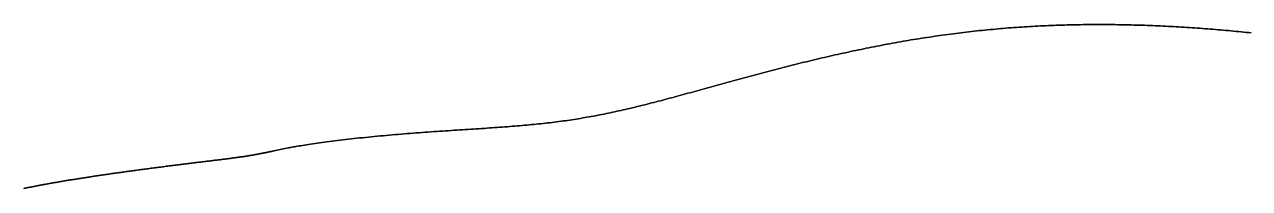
# Model space of a CAD drawing. Header units: inches. Extents: x 130170 to 284068, y 377793 to 804530.
# Drawn here: x 253517.1 to 253602.2, y 753917.7 to 753929.1 of the extents above; entities that cross this region are included whole.
import ezdxf

# ---------------------------------------------------------------- set-up
doc = ezdxf.new("R2010")
doc.units = ezdxf.units.IN
doc.header["$MEASUREMENT"] = 0
doc.layers.add('muni_il', color=7, linetype='Continuous')

msp = doc.modelspace()

# ---------------------------------------------------------------- linework, layer by layer
at = {"layer": 'muni_il'}
for points in [[(253602.365, 753928.491), (253602.19, 753928.508), (253602.014, 753928.526), (253601.838, 753928.544), (253601.661, 753928.561), (253601.484, 753928.578), (253601.307, 753928.595), (253601.129, 753928.611), (253600.951, 753928.628), (253600.773, 753928.644), (253600.594, 753928.66), (253600.415, 753928.675), (253600.236, 753928.691), (253600.057, 753928.706), (253599.877, 753928.721), (253599.697, 753928.735), (253599.516, 753928.75), (253599.336, 753928.764), (253599.155, 753928.778), (253598.974, 753928.791), (253598.792, 753928.804), (253598.611, 753928.817), (253598.429, 753928.83), (253598.247, 753928.842), (253598.065, 753928.855), (253597.882, 753928.866), (253597.699, 753928.878), (253597.516, 753928.889), (253597.333, 753928.9), (253597.15, 753928.91), (253596.967, 753928.921), (253596.783, 753928.931), (253596.6, 753928.94), (253596.416, 753928.949), (253596.232, 753928.958), (253596.048, 753928.967), (253595.864, 753928.975), (253595.679, 753928.983), (253595.495, 753928.991), (253595.31, 753928.998), (253595.126, 753929.005), (253594.941, 753929.012), (253594.756, 753929.018), (253594.571, 753929.024), (253594.386, 753929.029), (253594.201, 753929.034), (253594.016, 753929.039), (253593.831, 753929.044), (253593.646, 753929.048), (253593.46, 753929.051), (253593.275, 753929.055), (253593.09, 753929.058), (253592.904, 753929.06), (253592.719, 753929.062), (253592.533, 753929.064), (253592.348, 753929.065), (253592.163, 753929.067), (253591.977, 753929.067), (253591.792, 753929.067), (253591.606, 753929.067), (253591.421, 753929.067), (253591.235, 753929.066), (253591.05, 753929.064), (253590.864, 753929.063), (253590.679, 753929.06), (253590.493, 753929.058), (253590.308, 753929.055), (253590.123, 753929.051), (253589.937, 753929.047), (253589.752, 753929.043), (253589.567, 753929.039), (253589.382, 753929.034), (253589.196, 753929.028), (253589.011, 753929.022), (253588.826, 753929.016), (253588.641, 753929.009), (253588.456, 753929.002), (253588.271, 753928.994), (253588.086, 753928.986), (253587.901, 753928.978), (253587.716, 753928.969), (253587.531, 753928.959), (253587.347, 753928.95), (253587.162, 753928.939), (253586.977, 753928.929), (253586.793, 753928.918), (253586.608, 753928.906), (253586.424, 753928.894), (253586.239, 753928.882), (253586.055, 753928.869), (253585.871, 753928.856), (253585.686, 753928.842), (253585.502, 753928.828), (253585.318, 753928.813), (253585.134, 753928.798), (253584.95, 753928.783), (253584.766, 753928.767), (253584.582, 753928.75), (253584.398, 753928.734), (253584.214, 753928.716), (253584.03, 753928.698), (253583.846, 753928.68), (253583.663, 753928.662), (253583.479, 753928.643), (253583.295, 753928.623), (253583.112, 753928.603), (253582.928, 753928.583), (253582.745, 753928.562), (253582.561, 753928.541), (253582.378, 753928.519), (253582.194, 753928.497), (253582.011, 753928.475), (253581.827, 753928.452), (253581.644, 753928.428), (253581.461, 753928.404), (253581.278, 753928.38), (253581.095, 753928.355), (253580.911, 753928.33), (253580.728, 753928.304), (253580.545, 753928.278), (253580.362, 753928.252), (253580.179, 753928.225), (253579.996, 753928.198), (253579.813, 753928.17), (253579.63, 753928.142), (253579.447, 753928.113), (253579.264, 753928.084), (253579.081, 753928.055), (253578.899, 753928.025), (253578.716, 753927.995), (253578.533, 753927.964), (253578.35, 753927.933), (253578.168, 753927.902), (253577.985, 753927.87), (253577.802, 753927.838), (253577.62, 753927.805), (253577.437, 753927.772), (253577.254, 753927.739), (253577.072, 753927.705), (253576.89, 753927.671), (253576.707, 753927.636), (253576.525, 753927.601), (253576.342, 753927.566), (253576.16, 753927.53), (253575.978, 753927.494), (253575.796, 753927.458), (253575.614, 753927.421), (253575.432, 753927.384), (253575.25, 753927.346), (253575.068, 753927.309), (253574.886, 753927.27), (253574.704, 753927.232), (253574.522, 753927.193), (253574.341, 753927.154), (253574.159, 753927.114), (253573.978, 753927.075), (253573.797, 753927.035), (253573.615, 753926.994), (253573.434, 753926.954), (253573.253, 753926.913), (253573.073, 753926.872), (253572.892, 753926.83), (253572.711, 753926.788), (253572.531, 753926.746), (253572.351, 753926.704), (253572.17, 753926.661), (253571.991, 753926.619), (253571.811, 753926.575), (253571.631, 753926.532), (253571.452, 753926.489), (253571.272, 753926.445), (253571.093, 753926.401), (253570.915, 753926.357), (253570.736, 753926.312), (253570.557, 753926.268), (253570.379, 753926.223), (253570.201, 753926.178), (253570.024, 753926.133), (253569.846, 753926.088), (253569.669, 753926.043), (253569.492, 753925.997), (253569.316, 753925.951), (253569.139, 753925.906), (253568.963, 753925.86), (253568.787, 753925.814), (253568.612, 753925.767), (253568.437, 753925.721), (253568.262, 753925.675), (253568.088, 753925.629), (253567.914, 753925.582), (253567.74, 753925.536), (253567.567, 753925.489), (253567.394, 753925.443), (253567.221, 753925.396), (253567.049, 753925.349), (253566.877, 753925.303), (253566.706, 753925.256), (253566.535, 753925.21), (253566.364, 753925.163), (253566.194, 753925.116), (253566.024, 753925.07), (253565.855, 753925.023), (253565.686, 753924.977), (253565.518, 753924.931), (253565.35, 753924.884), (253565.182, 753924.838), (253565.015, 753924.792), (253564.849, 753924.746), (253564.683, 753924.7), (253564.517, 753924.655), (253564.352, 753924.609), (253564.188, 753924.564), (253564.024, 753924.519), (253563.86, 753924.473), (253563.697, 753924.429), (253563.534, 753924.384), (253563.372, 753924.339), (253563.211, 753924.295), (253563.05, 753924.251), (253562.889, 753924.207), (253562.729, 753924.164), (253562.57, 753924.12), (253562.411, 753924.077), (253562.252, 753924.035), (253562.094, 753923.992), (253561.936, 753923.95), (253561.779, 753923.908), (253561.623, 753923.866), (253561.466, 753923.825), (253561.311, 753923.784), (253561.155, 753923.743), (253561.001, 753923.703), (253560.846, 753923.663), (253560.692, 753923.624), (253560.539, 753923.584), (253560.386, 753923.545), (253560.233, 753923.507), (253560.081, 753923.469), (253559.929, 753923.431), (253559.778, 753923.394), (253559.626, 753923.357), (253559.476, 753923.321), (253559.325, 753923.285), (253559.175, 753923.249), (253559.025, 753923.214), (253558.875, 753923.179), (253558.726, 753923.145), (253558.577, 753923.111), (253558.428, 753923.078), (253558.279, 753923.045), (253558.131, 753923.012), (253557.982, 753922.98), (253557.834, 753922.949), (253557.686, 753922.918), (253557.538, 753922.887), (253557.39, 753922.857), (253557.241, 753922.828), (253557.094, 753922.798), (253556.946, 753922.77), (253556.797, 753922.742), (253556.649, 753922.714), (253556.501, 753922.687), (253556.353, 753922.66), (253556.204, 753922.634), (253556.055, 753922.608), (253555.906, 753922.583), (253555.757, 753922.558), (253555.608, 753922.533), (253555.458, 753922.51), (253555.308, 753922.486), (253555.157, 753922.463), (253555.006, 753922.441), (253554.855, 753922.419), (253554.703, 753922.397), (253554.551, 753922.376), (253554.398, 753922.355), (253554.245, 753922.335), (253554.091, 753922.315), (253553.936, 753922.295), (253553.781, 753922.276), (253553.625, 753922.258), (253553.469, 753922.239), (253553.311, 753922.221), (253553.153, 753922.204), (253552.994, 753922.187), (253552.834, 753922.17), (253552.674, 753922.153), (253552.512, 753922.137), (253552.35, 753922.121), (253552.186, 753922.106), (253552.022, 753922.091), (253551.856, 753922.076), (253551.69, 753922.061), (253551.523, 753922.047), (253551.354, 753922.033), (253551.185, 753922.018), (253551.014, 753922.005), (253550.842, 753921.991), (253550.669, 753921.978), (253550.495, 753921.965), (253550.32, 753921.952), (253550.144, 753921.939), (253549.966, 753921.926), (253549.788, 753921.914), (253549.608, 753921.901), (253549.427, 753921.889), (253549.244, 753921.876), (253549.061, 753921.864), (253548.876, 753921.852), (253548.69, 753921.84), (253548.503, 753921.827), (253548.315, 753921.815), (253548.125, 753921.803), (253547.935, 753921.791), (253547.743, 753921.778), (253547.55, 753921.766), (253547.356, 753921.753), (253547.161, 753921.74), (253546.964, 753921.728), (253546.767, 753921.715), (253546.569, 753921.702), (253546.37, 753921.689), (253546.169, 753921.675), (253545.968, 753921.662), (253545.766, 753921.648), (253545.563, 753921.634), (253545.36, 753921.62), (253545.155, 753921.606), (253544.95, 753921.591), (253544.745, 753921.576), (253544.538, 753921.561), (253544.332, 753921.546), (253544.124, 753921.53), (253543.917, 753921.514), (253543.709, 753921.498), (253543.501, 753921.481), (253543.292, 753921.464), (253543.084, 753921.447), (253542.875, 753921.43), (253542.667, 753921.412), (253542.459, 753921.394), (253542.251, 753921.375), (253542.043, 753921.356), (253541.836, 753921.337), (253541.629, 753921.318), (253541.423, 753921.298), (253541.218, 753921.278), (253541.014, 753921.258), (253540.81, 753921.237), (253540.608, 753921.216), (253540.406, 753921.195), (253540.207, 753921.174), (253540.008, 753921.152), (253539.812, 753921.13), (253539.616, 753921.108), (253539.423, 753921.086), (253539.232, 753921.063), (253539.043, 753921.041), (253538.856, 753921.018), (253538.672, 753920.995), (253538.49, 753920.972), (253538.311, 753920.949), (253538.135, 753920.926), (253537.962, 753920.903), (253537.792, 753920.88), (253537.626, 753920.857), (253537.463, 753920.834), (253537.305, 753920.812), (253537.15, 753920.789), (253537, 753920.767), (253536.854, 753920.746), (253536.713, 753920.724), (253536.577, 753920.703), (253536.447, 753920.682), (253536.322, 753920.662), (253536.202, 753920.643), (253536.089, 753920.624), (253535.982, 753920.606), (253535.883, 753920.589), (253535.79, 753920.573), (253535.704, 753920.558), (253535.626, 753920.543), (253535.557, 753920.53), (253535.496, 753920.518), (253535.444, 753920.508), (253534.571, 753920.323), (253534.476, 753920.303), (253534.43, 753920.294), (253534.384, 753920.284), (253534.34, 753920.275), (253534.295, 753920.266), (253534.252, 753920.257), (253534.209, 753920.249), (253534.166, 753920.24), (253534.124, 753920.231), (253534.083, 753920.223), (253534.041, 753920.214), (253534, 753920.206), (253533.959, 753920.197), (253533.919, 753920.189), (253533.878, 753920.181), (253533.838, 753920.173), (253533.798, 753920.165), (253533.758, 753920.157), (253533.718, 753920.149), (253533.678, 753920.141), (253533.638, 753920.133), (253533.598, 753920.125), (253533.558, 753920.117), (253533.518, 753920.109), (253533.478, 753920.102), (253533.437, 753920.094), (253533.397, 753920.086), (253533.356, 753920.078), (253533.316, 753920.071), (253533.275, 753920.063), (253533.234, 753920.056), (253533.192, 753920.048), (253533.15, 753920.04), (253533.109, 753920.033), (253533.066, 753920.025), (253533.024, 753920.018), (253532.981, 753920.01), (253532.937, 753920.003), (253532.894, 753919.995), (253532.85, 753919.988), (253532.805, 753919.981), (253532.76, 753919.973), (253532.715, 753919.966), (253532.669, 753919.958), (253532.623, 753919.951), (253532.576, 753919.943), (253532.528, 753919.936), (253532.48, 753919.929), (253532.432, 753919.921), (253532.383, 753919.914), (253532.333, 753919.906), (253532.283, 753919.899), (253532.232, 753919.891), (253532.18, 753919.884), (253532.128, 753919.876), (253532.075, 753919.869), (253532.021, 753919.861), (253531.967, 753919.853), (253531.912, 753919.846), (253531.856, 753919.838), (253531.799, 753919.83), (253531.741, 753919.823), (253531.683, 753919.815), (253531.624, 753919.807), (253531.564, 753919.799), (253531.504, 753919.791), (253531.442, 753919.783), (253531.38, 753919.775), (253531.317, 753919.767), (253531.253, 753919.758), (253531.188, 753919.75), (253531.122, 753919.742), (253531.055, 753919.733), (253530.988, 753919.725), (253530.919, 753919.716), (253530.85, 753919.708), (253530.78, 753919.699), (253530.709, 753919.69), (253530.637, 753919.681), (253530.565, 753919.672), (253530.491, 753919.663), (253530.416, 753919.654), (253530.341, 753919.645), (253530.265, 753919.636), (253530.188, 753919.626), (253530.11, 753919.617), (253530.031, 753919.607), (253529.952, 753919.597), (253529.872, 753919.587), (253529.79, 753919.578), (253529.709, 753919.568), (253529.626, 753919.557), (253529.542, 753919.547), (253529.458, 753919.537), (253529.373, 753919.527), (253529.288, 753919.516), (253529.201, 753919.506), (253529.114, 753919.495), (253529.027, 753919.485), (253528.938, 753919.474), (253528.849, 753919.463), (253528.76, 753919.452), (253528.67, 753919.441), (253528.579, 753919.43), (253528.488, 753919.418), (253528.396, 753919.407), (253528.304, 753919.396), (253528.211, 753919.384), (253528.118, 753919.373), (253528.024, 753919.361), (253527.93, 753919.349), (253527.836, 753919.338), (253527.741, 753919.326), (253527.646, 753919.314), (253527.55, 753919.302), (253527.454, 753919.29), (253527.358, 753919.278), (253527.262, 753919.266), (253527.166, 753919.253), (253527.069, 753919.241), (253526.972, 753919.229), (253526.875, 753919.217), (253526.777, 753919.204), (253526.68, 753919.192), (253526.583, 753919.179), (253526.485, 753919.166), (253526.388, 753919.154), (253526.29, 753919.141), (253526.192, 753919.129), (253526.095, 753919.116), (253525.997, 753919.103), (253525.9, 753919.091), (253525.802, 753919.078), (253525.705, 753919.065), (253525.608, 753919.052), (253525.511, 753919.039), (253525.414, 753919.027), (253525.317, 753919.014), (253525.221, 753919.001), (253525.125, 753918.988), (253525.029, 753918.975), (253524.933, 753918.962), (253524.837, 753918.949), (253524.742, 753918.936), (253524.647, 753918.924), (253524.553, 753918.911), (253524.458, 753918.898), (253524.364, 753918.885), (253524.271, 753918.872), (253524.178, 753918.859), (253524.085, 753918.847), (253523.992, 753918.834), (253523.9, 753918.821), (253523.809, 753918.808), (253523.718, 753918.795), (253523.627, 753918.783), (253523.537, 753918.77), (253523.447, 753918.758), (253523.358, 753918.745), (253523.269, 753918.732), (253523.181, 753918.72), (253523.093, 753918.707), (253523.005, 753918.695), (253522.919, 753918.682), (253522.832, 753918.67), (253522.747, 753918.657), (253522.661, 753918.645), (253522.577, 753918.633), (253522.492, 753918.62), (253522.409, 753918.608), (253522.326, 753918.596), (253522.243, 753918.584), (253522.161, 753918.571), (253522.08, 753918.559), (253521.999, 753918.547), (253521.919, 753918.535), (253521.839, 753918.523), (253521.76, 753918.511), (253521.681, 753918.499), (253521.603, 753918.488), (253521.526, 753918.476), (253521.449, 753918.464), (253521.372, 753918.452), (253521.296, 753918.441), (253521.221, 753918.429), (253521.146, 753918.417), (253521.072, 753918.406), (253520.998, 753918.394), (253520.925, 753918.383), (253520.853, 753918.371), (253520.781, 753918.36), (253520.709, 753918.349), (253520.638, 753918.337), (253520.567, 753918.326), (253520.497, 753918.315), (253520.428, 753918.303), (253520.359, 753918.292), (253520.29, 753918.281), (253520.222, 753918.27), (253520.154, 753918.259), (253520.087, 753918.248), (253520.021, 753918.237), (253519.954, 753918.226), (253519.889, 753918.215), (253519.823, 753918.204), (253519.758, 753918.193), (253519.694, 753918.182), (253519.63, 753918.171), (253519.566, 753918.16), (253519.503, 753918.15), (253519.44, 753918.139), (253519.377, 753918.128), (253519.315, 753918.117), (253519.253, 753918.107), (253519.192, 753918.096), (253519.131, 753918.085), (253519.07, 753918.074), (253519.01, 753918.064), (253518.949, 753918.053), (253518.89, 753918.042), (253518.83, 753918.032), (253518.771, 753918.021), (253518.712, 753918.01), (253518.653, 753918), (253518.594, 753917.989), (253518.536, 753917.978), (253518.478, 753917.967), (253518.42, 753917.957), (253518.363, 753917.946), (253518.305, 753917.935), (253518.248, 753917.924), (253518.191, 753917.914), (253518.134, 753917.903), (253518.077, 753917.892), (253518.021, 753917.881), (253517.964, 753917.871), (253517.908, 753917.86), (253517.852, 753917.849), (253517.796, 753917.838), (253517.74, 753917.827), (253517.684, 753917.816), (253517.628, 753917.805), (253517.573, 753917.794), (253517.517, 753917.783), (253517.461, 753917.772), (253517.406, 753917.761), (253517.35, 753917.749), (253517.295, 753917.738), (253517.239, 753917.727), (253517.184, 753917.716), (253517.128, 753917.704), (253517.073, 753917.693)], [(253517.073, 753917.693), (253517.128, 753917.704), (253517.184, 753917.716), (253517.239, 753917.727), (253517.295, 753917.738), (253517.35, 753917.749), (253517.406, 753917.761), (253517.461, 753917.772), (253517.517, 753917.783), (253517.573, 753917.794), (253517.628, 753917.805), (253517.684, 753917.816), (253517.74, 753917.827), (253517.796, 753917.838), (253517.852, 753917.849), (253517.908, 753917.86), (253517.964, 753917.871), (253518.021, 753917.881), (253518.077, 753917.892), (253518.134, 753917.903), (253518.191, 753917.914), (253518.248, 753917.924), (253518.305, 753917.935), (253518.363, 753917.946), (253518.42, 753917.957), (253518.478, 753917.967), (253518.536, 753917.978), (253518.594, 753917.989), (253518.653, 753918), (253518.712, 753918.01), (253518.771, 753918.021), (253518.83, 753918.032), (253518.89, 753918.042), (253518.949, 753918.053), (253519.01, 753918.064), (253519.07, 753918.074), (253519.131, 753918.085), (253519.192, 753918.096), (253519.253, 753918.107), (253519.315, 753918.117), (253519.377, 753918.128), (253519.44, 753918.139), (253519.503, 753918.15), (253519.566, 753918.16), (253519.63, 753918.171), (253519.694, 753918.182), (253519.758, 753918.193), (253519.823, 753918.204), (253519.889, 753918.215), (253519.954, 753918.226), (253520.021, 753918.237), (253520.087, 753918.248), (253520.154, 753918.259), (253520.222, 753918.27), (253520.29, 753918.281), (253520.359, 753918.292), (253520.428, 753918.303), (253520.497, 753918.315), (253520.567, 753918.326), (253520.638, 753918.337), (253520.709, 753918.349), (253520.781, 753918.36), (253520.853, 753918.371), (253520.925, 753918.383), (253520.998, 753918.394), (253521.072, 753918.406), (253521.146, 753918.417), (253521.221, 753918.429), (253521.296, 753918.441), (253521.372, 753918.452), (253521.449, 753918.464), (253521.526, 753918.476), (253521.603, 753918.488), (253521.681, 753918.499), (253521.76, 753918.511), (253521.839, 753918.523), (253521.919, 753918.535), (253521.999, 753918.547), (253522.08, 753918.559), (253522.161, 753918.571), (253522.243, 753918.584), (253522.326, 753918.596), (253522.409, 753918.608), (253522.492, 753918.62), (253522.577, 753918.633), (253522.661, 753918.645), (253522.747, 753918.657), (253522.832, 753918.67), (253522.919, 753918.682), (253523.005, 753918.695), (253523.093, 753918.707), (253523.181, 753918.72), (253523.269, 753918.732), (253523.358, 753918.745), (253523.447, 753918.758), (253523.537, 753918.77), (253523.627, 753918.783), (253523.718, 753918.795), (253523.809, 753918.808), (253523.9, 753918.821), (253523.992, 753918.834), (253524.085, 753918.847), (253524.178, 753918.859), (253524.271, 753918.872), (253524.364, 753918.885), (253524.458, 753918.898), (253524.553, 753918.911), (253524.647, 753918.924), (253524.742, 753918.936), (253524.837, 753918.949), (253524.933, 753918.962), (253525.029, 753918.975), (253525.125, 753918.988), (253525.221, 753919.001), (253525.317, 753919.014), (253525.414, 753919.027), (253525.511, 753919.039), (253525.608, 753919.052), (253525.705, 753919.065), (253525.802, 753919.078), (253525.9, 753919.091), (253525.997, 753919.103), (253526.095, 753919.116), (253526.192, 753919.129), (253526.29, 753919.141), (253526.388, 753919.154), (253526.485, 753919.166), (253526.583, 753919.179), (253526.68, 753919.192), (253526.777, 753919.204), (253526.875, 753919.217), (253526.972, 753919.229), (253527.069, 753919.241), (253527.166, 753919.253), (253527.262, 753919.266), (253527.358, 753919.278), (253527.454, 753919.29), (253527.55, 753919.302), (253527.646, 753919.314), (253527.741, 753919.326), (253527.836, 753919.338), (253527.93, 753919.349), (253528.024, 753919.361), (253528.118, 753919.373), (253528.211, 753919.384), (253528.304, 753919.396), (253528.396, 753919.407), (253528.488, 753919.418), (253528.579, 753919.43), (253528.67, 753919.441), (253528.76, 753919.452), (253528.849, 753919.463), (253528.938, 753919.474), (253529.027, 753919.485), (253529.114, 753919.495), (253529.201, 753919.506), (253529.288, 753919.516), (253529.373, 753919.527), (253529.458, 753919.537), (253529.542, 753919.547), (253529.626, 753919.557), (253529.709, 753919.568), (253529.79, 753919.578), (253529.872, 753919.587), (253529.952, 753919.597), (253530.031, 753919.607), (253530.11, 753919.617), (253530.188, 753919.626), (253530.265, 753919.636), (253530.341, 753919.645), (253530.416, 753919.654), (253530.491, 753919.663), (253530.565, 753919.672), (253530.637, 753919.681), (253530.709, 753919.69), (253530.78, 753919.699), (253530.85, 753919.708), (253530.919, 753919.716), (253530.988, 753919.725), (253531.055, 753919.733), (253531.122, 753919.742), (253531.188, 753919.75), (253531.253, 753919.758), (253531.317, 753919.767), (253531.38, 753919.775), (253531.442, 753919.783), (253531.504, 753919.791), (253531.564, 753919.799), (253531.624, 753919.807), (253531.683, 753919.815), (253531.741, 753919.823), (253531.799, 753919.83), (253531.856, 753919.838), (253531.912, 753919.846), (253531.967, 753919.853), (253532.021, 753919.861), (253532.075, 753919.869), (253532.128, 753919.876), (253532.18, 753919.884), (253532.232, 753919.891), (253532.283, 753919.899), (253532.333, 753919.906), (253532.383, 753919.914), (253532.432, 753919.921), (253532.48, 753919.929), (253532.528, 753919.936), (253532.576, 753919.943), (253532.623, 753919.951), (253532.669, 753919.958), (253532.715, 753919.966), (253532.76, 753919.973), (253532.805, 753919.981), (253532.85, 753919.988), (253532.894, 753919.995), (253532.937, 753920.003), (253532.981, 753920.01), (253533.024, 753920.018), (253533.066, 753920.025), (253533.109, 753920.033), (253533.15, 753920.04), (253533.192, 753920.048), (253533.234, 753920.056), (253533.275, 753920.063), (253533.316, 753920.071), (253533.356, 753920.078), (253533.397, 753920.086), (253533.437, 753920.094), (253533.478, 753920.102), (253533.518, 753920.109), (253533.558, 753920.117), (253533.598, 753920.125), (253533.638, 753920.133), (253533.678, 753920.141), (253533.718, 753920.149), (253533.758, 753920.157), (253533.798, 753920.165), (253533.838, 753920.173), (253533.878, 753920.181), (253533.919, 753920.189), (253533.959, 753920.197), (253534, 753920.206), (253534.041, 753920.214), (253534.083, 753920.223), (253534.124, 753920.231), (253534.166, 753920.24), (253534.209, 753920.249), (253534.252, 753920.257), (253534.295, 753920.266), (253534.34, 753920.275), (253534.384, 753920.284), (253534.43, 753920.294), (253534.476, 753920.303), (253534.571, 753920.323), (253535.444, 753920.508), (253535.496, 753920.518), (253535.557, 753920.53), (253535.626, 753920.543), (253535.704, 753920.558), (253535.79, 753920.573), (253535.883, 753920.589), (253535.982, 753920.606), (253536.089, 753920.624), (253536.202, 753920.643), (253536.322, 753920.662), (253536.447, 753920.682), (253536.577, 753920.703), (253536.713, 753920.724), (253536.854, 753920.746), (253537, 753920.767), (253537.15, 753920.789), (253537.305, 753920.812), (253537.463, 753920.834), (253537.626, 753920.857), (253537.792, 753920.88), (253537.962, 753920.903), (253538.135, 753920.926), (253538.311, 753920.949), (253538.49, 753920.972), (253538.672, 753920.995), (253538.856, 753921.018), (253539.043, 753921.041), (253539.232, 753921.063), (253539.423, 753921.086), (253539.616, 753921.108), (253539.812, 753921.13), (253540.008, 753921.152), (253540.207, 753921.174), (253540.406, 753921.195), (253540.608, 753921.216), (253540.81, 753921.237), (253541.014, 753921.258), (253541.218, 753921.278), (253541.423, 753921.298), (253541.629, 753921.318), (253541.836, 753921.337), (253542.043, 753921.356), (253542.251, 753921.375), (253542.459, 753921.394), (253542.667, 753921.412), (253542.875, 753921.43), (253543.084, 753921.447), (253543.292, 753921.464), (253543.501, 753921.481), (253543.709, 753921.498), (253543.917, 753921.514), (253544.124, 753921.53), (253544.332, 753921.546), (253544.538, 753921.561), (253544.745, 753921.576), (253544.95, 753921.591), (253545.155, 753921.606), (253545.36, 753921.62), (253545.563, 753921.634), (253545.766, 753921.648), (253545.968, 753921.662), (253546.169, 753921.675), (253546.37, 753921.689), (253546.569, 753921.702), (253546.767, 753921.715), (253546.964, 753921.728), (253547.161, 753921.74), (253547.356, 753921.753), (253547.55, 753921.766), (253547.743, 753921.778), (253547.935, 753921.791), (253548.125, 753921.803), (253548.315, 753921.815), (253548.503, 753921.827), (253548.69, 753921.84), (253548.876, 753921.852), (253549.061, 753921.864), (253549.244, 753921.876), (253549.427, 753921.889), (253549.608, 753921.901), (253549.788, 753921.914), (253549.966, 753921.926), (253550.144, 753921.939), (253550.32, 753921.952), (253550.495, 753921.965), (253550.669, 753921.978), (253550.842, 753921.991), (253551.014, 753922.005), (253551.185, 753922.018), (253551.354, 753922.033), (253551.523, 753922.047), (253551.69, 753922.061), (253551.856, 753922.076), (253552.022, 753922.091), (253552.186, 753922.106), (253552.35, 753922.121), (253552.512, 753922.137), (253552.674, 753922.153), (253552.834, 753922.17), (253552.994, 753922.187), (253553.153, 753922.204), (253553.311, 753922.221), (253553.469, 753922.239), (253553.625, 753922.258), (253553.781, 753922.276), (253553.936, 753922.295), (253554.091, 753922.315), (253554.245, 753922.335), (253554.398, 753922.355), (253554.551, 753922.376), (253554.703, 753922.397), (253554.855, 753922.419), (253555.006, 753922.441), (253555.157, 753922.463), (253555.308, 753922.486), (253555.458, 753922.51), (253555.608, 753922.533), (253555.757, 753922.558), (253555.906, 753922.583), (253556.055, 753922.608), (253556.204, 753922.634), (253556.353, 753922.66), (253556.501, 753922.687), (253556.649, 753922.714), (253556.797, 753922.742), (253556.946, 753922.77), (253557.094, 753922.798), (253557.241, 753922.828), (253557.39, 753922.857), (253557.538, 753922.887), (253557.686, 753922.918), (253557.834, 753922.949), (253557.982, 753922.98), (253558.131, 753923.012), (253558.279, 753923.045), (253558.428, 753923.078), (253558.577, 753923.111), (253558.726, 753923.145), (253558.875, 753923.179), (253559.025, 753923.214), (253559.175, 753923.249), (253559.325, 753923.285), (253559.476, 753923.321), (253559.626, 753923.357), (253559.778, 753923.394), (253559.929, 753923.431), (253560.081, 753923.469), (253560.233, 753923.507), (253560.386, 753923.545), (253560.539, 753923.584), (253560.692, 753923.624), (253560.846, 753923.663), (253561.001, 753923.703), (253561.155, 753923.743), (253561.311, 753923.784), (253561.466, 753923.825), (253561.623, 753923.866), (253561.779, 753923.908), (253561.936, 753923.95), (253562.094, 753923.992), (253562.252, 753924.035), (253562.411, 753924.077), (253562.57, 753924.12), (253562.729, 753924.164), (253562.889, 753924.207), (253563.05, 753924.251), (253563.211, 753924.295), (253563.372, 753924.339), (253563.534, 753924.384), (253563.697, 753924.429), (253563.86, 753924.473), (253564.024, 753924.519), (253564.188, 753924.564), (253564.352, 753924.609), (253564.517, 753924.655), (253564.683, 753924.7), (253564.849, 753924.746), (253565.015, 753924.792), (253565.182, 753924.838), (253565.35, 753924.884), (253565.518, 753924.931), (253565.686, 753924.977), (253565.855, 753925.023), (253566.024, 753925.07), (253566.194, 753925.116), (253566.364, 753925.163), (253566.535, 753925.21), (253566.706, 753925.256), (253566.877, 753925.303), (253567.049, 753925.349), (253567.221, 753925.396), (253567.394, 753925.443), (253567.567, 753925.489), (253567.74, 753925.536), (253567.914, 753925.582), (253568.088, 753925.629), (253568.262, 753925.675), (253568.437, 753925.721), (253568.612, 753925.767), (253568.787, 753925.814), (253568.963, 753925.86), (253569.139, 753925.906), (253569.316, 753925.951), (253569.492, 753925.997), (253569.669, 753926.043), (253569.846, 753926.088), (253570.024, 753926.133), (253570.201, 753926.178), (253570.379, 753926.223), (253570.557, 753926.268), (253570.736, 753926.312), (253570.915, 753926.357), (253571.093, 753926.401), (253571.272, 753926.445), (253571.452, 753926.489), (253571.631, 753926.532), (253571.811, 753926.575), (253571.991, 753926.619), (253572.17, 753926.661), (253572.351, 753926.704), (253572.531, 753926.746), (253572.711, 753926.788), (253572.892, 753926.83), (253573.073, 753926.872), (253573.253, 753926.913), (253573.434, 753926.954), (253573.615, 753926.994), (253573.797, 753927.035), (253573.978, 753927.075), (253574.159, 753927.114), (253574.341, 753927.154), (253574.522, 753927.193), (253574.704, 753927.232), (253574.886, 753927.27), (253575.068, 753927.309), (253575.25, 753927.346), (253575.432, 753927.384), (253575.614, 753927.421), (253575.796, 753927.458), (253575.978, 753927.494), (253576.16, 753927.53), (253576.342, 753927.566), (253576.525, 753927.601), (253576.707, 753927.636), (253576.89, 753927.671), (253577.072, 753927.705), (253577.254, 753927.739), (253577.437, 753927.772), (253577.62, 753927.805), (253577.802, 753927.838), (253577.985, 753927.87), (253578.168, 753927.902), (253578.35, 753927.933), (253578.533, 753927.964), (253578.716, 753927.995), (253578.899, 753928.025), (253579.081, 753928.055), (253579.264, 753928.084), (253579.447, 753928.113), (253579.63, 753928.142), (253579.813, 753928.17), (253579.996, 753928.198), (253580.179, 753928.225), (253580.362, 753928.252), (253580.545, 753928.278), (253580.728, 753928.304), (253580.911, 753928.33), (253581.095, 753928.355), (253581.278, 753928.38), (253581.461, 753928.404), (253581.644, 753928.428), (253581.827, 753928.452), (253582.011, 753928.475), (253582.194, 753928.497), (253582.378, 753928.519), (253582.561, 753928.541), (253582.745, 753928.562), (253582.928, 753928.583), (253583.112, 753928.603), (253583.295, 753928.623), (253583.479, 753928.643), (253583.663, 753928.662), (253583.846, 753928.68), (253584.03, 753928.698), (253584.214, 753928.716), (253584.398, 753928.734), (253584.582, 753928.75), (253584.766, 753928.767), (253584.95, 753928.783), (253585.134, 753928.798), (253585.318, 753928.813), (253585.502, 753928.828), (253585.686, 753928.842), (253585.871, 753928.856), (253586.055, 753928.869), (253586.239, 753928.882), (253586.424, 753928.894), (253586.608, 753928.906), (253586.793, 753928.918), (253586.977, 753928.929), (253587.162, 753928.939), (253587.347, 753928.95), (253587.531, 753928.959), (253587.716, 753928.969), (253587.901, 753928.978), (253588.086, 753928.986), (253588.271, 753928.994), (253588.456, 753929.002), (253588.641, 753929.009), (253588.826, 753929.016), (253589.011, 753929.022), (253589.196, 753929.028), (253589.382, 753929.034), (253589.567, 753929.039), (253589.752, 753929.043), (253589.937, 753929.047), (253590.123, 753929.051), (253590.308, 753929.055), (253590.493, 753929.058), (253590.679, 753929.06), (253590.864, 753929.063), (253591.05, 753929.064), (253591.235, 753929.066), (253591.421, 753929.067), (253591.606, 753929.067), (253591.792, 753929.067), (253591.977, 753929.067), (253592.163, 753929.067), (253592.348, 753929.065), (253592.533, 753929.064), (253592.719, 753929.062), (253592.904, 753929.06), (253593.09, 753929.058), (253593.275, 753929.055), (253593.46, 753929.051), (253593.646, 753929.048), (253593.831, 753929.044), (253594.016, 753929.039), (253594.201, 753929.034), (253594.386, 753929.029), (253594.571, 753929.024), (253594.756, 753929.018), (253594.941, 753929.012), (253595.126, 753929.005), (253595.31, 753928.998), (253595.495, 753928.991), (253595.679, 753928.983), (253595.864, 753928.975), (253596.048, 753928.967), (253596.232, 753928.958), (253596.416, 753928.949), (253596.6, 753928.94), (253596.783, 753928.931), (253596.967, 753928.921), (253597.15, 753928.91), (253597.333, 753928.9), (253597.516, 753928.889), (253597.699, 753928.878), (253597.882, 753928.866), (253598.065, 753928.855), (253598.247, 753928.842), (253598.429, 753928.83), (253598.611, 753928.817), (253598.792, 753928.804), (253598.974, 753928.791), (253599.155, 753928.778), (253599.336, 753928.764), (253599.516, 753928.75), (253599.697, 753928.735), (253599.877, 753928.721), (253600.057, 753928.706), (253600.236, 753928.691), (253600.415, 753928.675), (253600.594, 753928.66), (253600.773, 753928.644), (253600.951, 753928.628), (253601.129, 753928.611), (253601.307, 753928.595), (253601.484, 753928.578), (253601.661, 753928.561), (253601.838, 753928.544), (253602.014, 753928.526), (253602.19, 753928.508), (253602.365, 753928.491)]]:
    msp.add_lwpolyline(points, dxfattribs=at)

doc.saveas('drawing.dxf')
